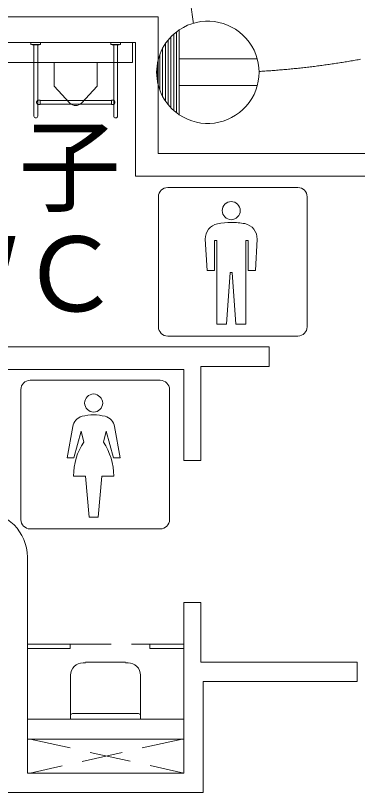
# Model space of a CAD drawing. Units: millimetres, scale not verified. Extents: x -46320 to 37680, y -29109 to 29691.
# Drawn here: x -12011 to -9005, y -20565 to -13733 of the extents above; entities that cross this region are included whole.
import ezdxf
from ezdxf.enums import TextEntityAlignment as Align

# ---------------------------------------------------------------- set-up
doc = ezdxf.new("R2010")
doc.units = ezdxf.units.MM
doc.header["$LTSCALE"] = 300
doc.linetypes.add('DASHED1', pattern=[1.8, 1.2, -0.6])
doc.linetypes.add('DASHED3', pattern=[4, 3, -1])
for name, color, linetype, lineweight in [('1-0_121', 7, 'Continuous', 9), ('1-D', 7, 'DASHED1', 9), ('1-E', 7, 'Continuous', 9), ('8-1', 7, 'Continuous', 9), ('8-2', 7, 'Continuous', 9)]:
    doc.layers.add(name, color=color, linetype=linetype, lineweight=lineweight)
doc.layers.add('1-A', color=7, linetype='Continuous')
doc.styles.add('HG創英角ｺﾞｼｯｸUB', font='')
doc.styles.get('HG創英角ｺﾞｼｯｸUB').set_extended_font_data('HG創英角ｺﾞｼｯｸUB')

msp = doc.modelspace()

# ---------------------------------------------------------------- linework, layer by layer
at = {"layer": '1-0_121'}
for p, q in [((-17157, -13744.6), (-10757, -13744.6)), ((-10757, -13744.6), (-10757, -14944.6)), ((-16787, -13969.6), (-10957, -13969.6)), ((-11875.4, -13969.6), (-11875.4, -13985.1)), ((-11798, -13986.6), (-11867.7, -13986.6)), ((-11814, -13991.6), (-11851.6, -13991.6)), ((-11849.9, -14616.1), (-11849.8, -13991.6)), ((-11815.7, -13991.6), (-11815.7, -14477.1)), ((-11173.7, -13969.6), (-11173.8, -13985.1)), ((-11088.5, -13969.6), (-11173.7, -13969.6)), ((-11096.3, -13986.6), (-11166, -13986.6)), ((-11112.4, -13991.6), (-11149.9, -13991.6)), ((-11148.2, -13991.6), (-11148.2, -14477.1)), ((-11114.1, -14616.1), (-11114.1, -13991.6)), ((-11088.5, -13969.6), (-11088.5, -13985.1)), ((-10982, -13969.6), (-10982, -14144.6)), ((-10957, -13969.6), (-10957, -15144.6)), ((-10982, -14144.6), (-16387, -14144.6)), ((-11672, -14144.6), (-11672, -14354.6)), ((-11292, -14144.6), (-11292, -14354.6)), ((-11672, -14354.6), (-11533, -14502.5)), ((-11292, -14354.6), (-11431, -14502.5)), ((-11826.6, -14491.3), (-11815.7, -14477.1)), ((-11815.7, -14479.1), (-11815.7, -14512.5)), ((-11796.7, -14476.7), (-11809.6, -14476.7)), ((-11795.7, -14477.8), (-11795.7, -14513.9)), ((-11795.7, -14478.7), (-11168.2, -14478.7)), ((-11168.2, -14477.8), (-11168.2, -14513.9)), ((-11167.2, -14476.7), (-11154.3, -14476.7)), ((-11137.4, -14491.3), (-11148.2, -14477.1)), ((-11148.2, -14479.1), (-11148.2, -14512.5)), ((-11826.8, -14491.9), (-11826.8, -14499.7)), ((-11815.7, -14514.6), (-11826.6, -14500.3)), ((-11815.7, -14514.6), (-11815.7, -14616.1)), ((-11796.7, -14514.9), (-11809.6, -14514.9)), ((-11795.7, -14512.9), (-11168.2, -14512.9)), ((-11167.2, -14514.9), (-11154.3, -14514.9)), ((-11148.2, -14514.6), (-11137.4, -14500.3)), ((-11148.2, -14514.6), (-11148.2, -14616.1)), ((-11137.2, -14491.9), (-11137.2, -14499.8)), ((-10757, -14944.6), (-8582, -14944.6)), ((-10957, -15144.6), (-8532, -15144.6)), ((-15567, -16644.6), (-9782, -16644.6)), ((-9782, -16644.6), (-9782, -16819.6)), ((-10532, -17644.6), (-10532, -16844.6)), ((-10382, -16819.6), (-9782, -16819.6)), ((-10382, -17644.6), (-10382, -16819.6)), ((-10382, -17644.6), (-10532, -17644.6)), ((-11907, -20394.6), (-11907, -18494.6)), ((-10382, -19419.6), (-10382, -18894.6)), ((-11907, -19259.2), (-11531.5, -19259.2)), ((-11531.5, -19299.2), (-11531.5, -19259.2)), ((-11531.5, -19299.2), (-11907, -19299.2)), ((-10831.5, -19299.2), (-10532, -19299.2)), ((-11395.1, -19423.9), (-11417.7, -19423.9)), ((-11043.8, -19418.3), (-11395.1, -19418.3)), ((-11043.8, -19423.9), (-11022, -19423.9)), ((-10382, -19419.6), (-9007.5, -19419.6)), ((-9007.5, -19419.6), (-9007.5, -19589.6)), ((-11527.4, -19919.6), (-11527.4, -19533.9)), ((-10911.6, -19919.6), (-10911.6, -19533.9)), ((-10362, -20564.6), (-10362, -19589.6)), ((-10362, -19589.6), (-9007.5, -19589.6)), ((-10928.6, -19869.9), (-11510.7, -19869.9)), ((-11907, -19919.6), (-10532, -19919.6)), ((-10532, -20094.6), (-11907, -20094.6)), ((-11907, -20394.6), (-10532, -20394.6)), ((-18202, -20564.6), (-10362, -20564.6))]:
    msp.add_line(p, q, dxfattribs=at)
for points in [[(-11875.4, -13969.6), (-11790.2, -13969.6), (-11790.2, -13985.1)], [(-14187, -16944.6), (-14187, -16844.6), (-10532, -16844.6)], [(-10532, -20394.6), (-10532, -18894.6), (-10382, -18894.6)], [(-10831.5, -19299.2), (-10831.5, -19259.2), (-10532, -19259.2)]]:
    msp.add_lwpolyline(points, dxfattribs=at)
for centre, radius, start, end in [((-11873.4, -13985.1), 2, 179.99995, 254.04378), ((-11832.6, -13842.4), 150.4, 254.04376, 262.71823), ((-11851.5, -13990.6), 1, 262.71822, 269.99995), ((-11814, -13990.6), 1, 269.99995, 277.28163), ((-11833, -13842.4), 150.4, 277.28163, 285.95609), ((-11792.2, -13985.1), 2, 285.95609, 359.99995), ((-11171.7, -13985.1), 2, 179.99995, 254.04378), ((-11131, -13842.5), 150.4, 254.04376, 262.71823), ((-11149.9, -13990.6), 1, 262.71822, 269.99995), ((-11112.4, -13990.6), 1, 269.99995, 277.28163), ((-11131.4, -13842.4), 150.4, 277.28163, 285.95609), ((-11090.5, -13985.1), 2, 285.95609, 359.99995), ((-11809.6, -14536.9), 60.1, 89.99995, 95.87265), ((-11796.7, -14477.8), 1, 359.99995, 89.99995), ((-11167.2, -14477.8), 1, 89.99995, 179.99995), ((-11154.3, -14536.9), 60.1, 84.12721, 89.99995), ((-11825.8, -14491.9), 1, 142.69138, 179.99994), ((-11825.8, -14499.7), 1, 179.99995, 217.30847), ((-11809.6, -14454.8), 60.1, 264.1272, 269.99995), ((-11796.7, -14513.9), 1, 269.99995, 359.99995), ((-11482, -14454.6), 70, 223.21393, 316.78597), ((-11167.2, -14513.9), 1, 179.99994, 269.99995), ((-11154.3, -14454.8), 60.1, 269.99995, 275.87265), ((-11138.2, -14491.9), 1, 359.99995, 37.30847), ((-11138.2, -14499.7), 1, 322.69139, 359.99995), ((-11832.8, -14616.1), 17, 179.99995, 359.99995), ((-11131.2, -14616.1), 17, 179.99995, 359.99995), ((-12307, -18494.6), 400, 0, 269.28378), ((-11417.7, -19533.9), 109.3, 90, 180), ((-11022, -19533.9), 109.3, 0, 90), ((-11510.7, -19886.6), 16, 90, 180), ((-10928.6, -19886.6), 16, 0, 90)]:
    msp.add_arc(centre, radius, start, end, dxfattribs=at)
at = {"layer": '1-D'}
for p, q in [((-11531.5, -19259.2), (-10831.5, -19259.2)), ((-11882, -20094.6), (-10532, -20394.6)), ((-10547.1, -20094.6), (-11882, -20394.6))]:
    msp.add_line(p, q, dxfattribs=at)
at = {"layer": '1-E'}
for p, q in [((-10673, -15244.2), (-9528.2, -15244.2)), ((-10754.8, -16470.4), (-10754.8, -15326.1)), ((-9447, -15326.1), (-9447, -16470.4)), ((-9528.2, -16551.9), (-10673, -16551.9)), ((-11882.6, -16939.3), (-10738.5, -16939.3)), ((-11964.7, -18166.4), (-11964.7, -17021.6)), ((-10656.6, -17021.6), (-10656.6, -18166.4)), ((-11238.6, -17482.9), (-11214.1, -17388.8)), ((-10738.5, -18247.4), (-11882.6, -18247.4))]:
    msp.add_line(p, q, dxfattribs=at)
for points in [[(-10342.5, -15700), (-10327.2, -15975.9), (-10262.8, -15975.9), (-10262.8, -15711.7), (-10242.6, -15711.7), (-10242.6, -16447.9), (-10154.9, -16447.9), (-10122.6, -15992.1), (-10106.2, -15992.1), (-10075.2, -16447.9), (-9987.1, -16447.9), (-9987.1, -15711.7), (-9966.7, -15711.7), (-9966.7, -15975.9), (-9901.9, -15975.9), (-9887, -15700)], [(-11508.6, -17346.5), (-11556.7, -17621.5), (-11497.2, -17621.5), (-11434.6, -17388.8), (-11409.4, -17482.9)], [(-11214.1, -17388.8), (-11151.1, -17621.5), (-11091.9, -17621.5), (-11140, -17346.5)], [(-11500.9, -17782.1), (-11395.8, -17782.1), (-11364.5, -18143), (-11284.5, -18143), (-11252.2, -17782.1), (-11148, -17782.1)]]:
    msp.add_lwpolyline(points, dxfattribs=at)
for centre, radius, start, end in [((-10669.7, -15329.3), 85.2, 92.18552, 177.84597), ((-9532.2, -15329.4), 85.3, 2.21104, 87.31479), ((-10112.2, -15450.3), 82.4, 92.06856, 178.12599), ((-10117.4, -15450.5), 82.6, 2.03462, 88.44888), ((-10111.6, -15445.3), 82.9, 181.59181, 267.56989), ((-10117.8, -15445.2), 83, 271.81358, 358.34669), ((-10206.2, -15696.1), 136.3, 102.01388, 181.63517), ((-10117, -16225.5), 673, 89.84743, 100.06223), ((-10111.2, -16214.5), 662.1, 79.85022, 90.33947), ((-10023.6, -15696.3), 136.7, 358.44565, 77.74259), ((-10670.3, -16467.3), 84.6, 182.11338, 268.17081), ((-9531.3, -16467.6), 84.3, 272.08029, 358.07821), ((-11879.1, -17024.9), 85.7, 92.33181, 177.79356), ((-10742.2, -17024.9), 85.7, 2.18588, 87.46868), ((-11321, -17143.2), 82.9, 91.98557, 178.39983), ((-11328.2, -17143.7), 83.5, 1.92503, 87.00888), ((-11321.4, -17138.1), 82.5, 181.94187, 268.31651), ((-11327.3, -17138), 82.6, 272.41076, 358.01161), ((-11394.9, -17368.1), 115.8, 105.53338, 169.26955), ((-11323.1, -17684.9), 440.6, 90.09597, 103.48792), ((-11325.8, -17682.1), 437.8, 76.46676, 89.7445), ((-11253.6, -17368.2), 115.7, 10.78815, 74.84206), ((-10972, -17780.1), 528.9, 145.80154, 180.21593), ((-11690.5, -17782.9), 542.5, 0.08592, 33.58113), ((-11880.1, -18162.8), 84.7, 182.48132, 268.34033), ((-10740.7, -18163.3), 84.2, 271.53169, 357.8667)]:
    msp.add_arc(centre, radius, start, end, dxfattribs=at)
at = {"layer": '8-1'}
for p, q in [((-10571.6, -14605.2), (-10571.6, -13858.7)), ((-10644.6, -14543.9), (-10644.6, -13919.9)), ((-10620.3, -14567.4), (-10620.3, -13896.5)), ((-10595.9, -14587.6), (-10595.9, -13876.2)), ((-10693.2, -14483.8), (-10693.2, -13980)), ((-10668.9, -14516.5), (-10668.9, -13947.3)), ((-10717.5, -14443.4), (-10717.5, -14020.4)), ((-10741.8, -14389.5), (-10741.8, -14074.4)), ((-10571.6, -14114.7), (-9885.8, -14114.7)), ((-10766.1, -14293), (-10766.1, -14170.8)), ((-10571.6, -14349.1), (-9885.8, -14349.1))]:
    msp.add_line(p, q, dxfattribs=at)
for start, end in [(236.0455, 123.95448), (123.95448, 236.0455), (123.95448, 236.0455)]:
    msp.add_arc((-10320.3, -14231.9), 450, start, end, dxfattribs=at)
at = {"layer": '8-2', "linetype": 'DASHED3'}
for centre, radius, start, end in [((-12974.4, -14084.6), 2542.7, 6.41833, 65.44228), ((-10286.1, -7003.5), 7232.6, 273.29537, 299.44029)]:
    msp.add_arc(centre, radius, start, end, dxfattribs=at)

# ---------------------------------------------------------------- texts
at = {"layer": '1-A', "style": 'HG創英角ｺﾞｼｯｸUB'}
for s, p in [('男子', (-12883.4, -15584.7)), ('ＷＣ', (-12883.4, -16532))]:
    msp.add_text(s, height=659.8, dxfattribs=at).set_placement(p, align=Align.BOTTOM_LEFT)

doc.saveas('drawing.dxf')
